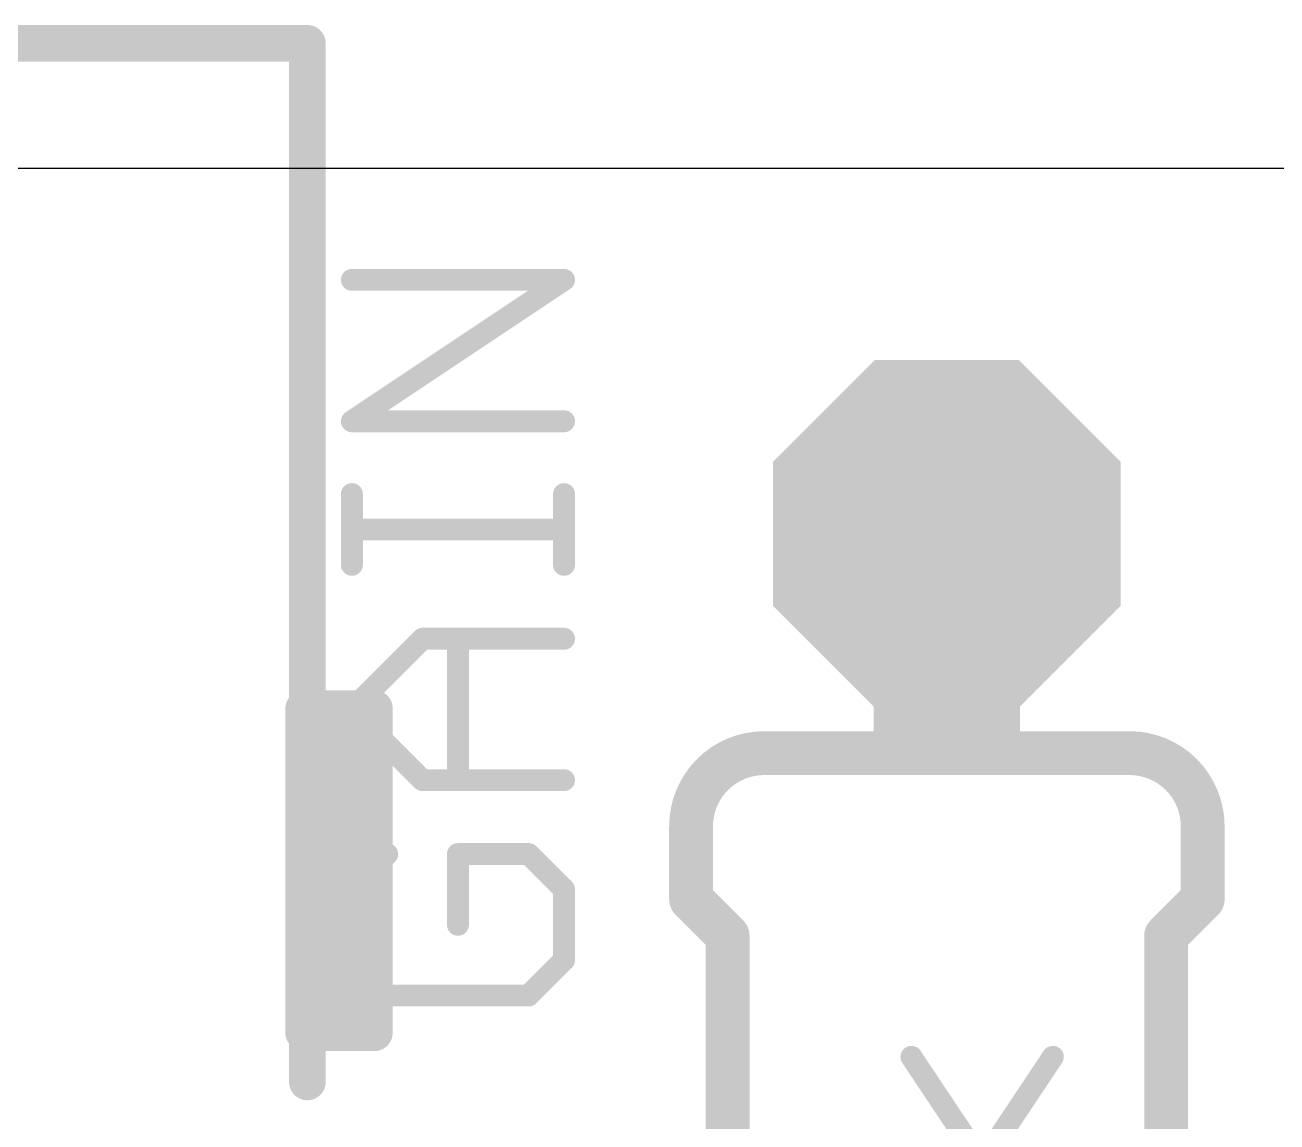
# Model space of a CAD drawing. Extents: x -2.2 to 51.7, y -0.4 to 51.
# Drawn here: x 10.449 to 14.8, y 47.169 to 50.981 of the extents above; entities that cross this region are included whole.
import ezdxf

# ---------------------------------------------------------------- set-up
doc = ezdxf.new("R2010")
doc.units = 0
for name, color, linetype in [('17', 94, 'CONTINUOUS'), ('20', 178, 'CONTINUOUS'), ('21', 250, 'CONTINUOUS'), ('27', 250, 'CONTINUOUS'), ('41', 14, 'CONTINUOUS'), ('51', 250, 'CONTINUOUS')]:
    doc.layers.add(name, color=color, linetype=linetype)

# ---------------------------------------------------------------- blocks, each defined once
blk = doc.blocks.new('RECT')
blk.add_solid([(-0.5, -0.5), (0.5, -0.5), (-0.5, 0.5), (0.5, 0.5)])
blk = doc.blocks.new('OCTAGONP')
at = {"const_width": 0.5}
blk.add_lwpolyline([(-0.25, -0.1036), (-0.25, 0.1036), (-0.1036, 0.25), (0.1036, 0.25), (0.25, 0.1036), (0.25, -0.1036), (0.1036, -0.25), (-0.1036, -0.25), (-0.25, -0.1036), (-0.25, 0.1036)], dxfattribs=at)

msp = doc.modelspace()

# ---------------------------------------------------------------- linework, layer by layer
at = {"layer": '20'}
msp.add_line((49.53, 50.4825), (0, 50.4825), dxfattribs=at)
at = {"layer": '21'}
for points, const_width in [([(11.35, 50.9175), (1.35, 50.9175)], 0.127), ([(11.43, 50.9175), (11.35, 50.9175)], 0.127), ([(11.43, 47.3075), (11.43, 50.9175)], 0.127), ([(11.5847, 49.6039), (12.3219, 50.0954)], 0.0762), ([(12.3219, 50.0954), (11.5847, 50.0954)], 0.0762), ([(12.3219, 49.6039), (11.5847, 49.6039)], 0.0762), ([(11.5847, 49.1049), (11.5847, 49.3507)], 0.0762), ([(12.3219, 49.1049), (12.3219, 49.3507)], 0.0762), ([(12.3219, 49.2278), (11.5847, 49.2278)], 0.0762), ([(11.5847, 48.6023), (11.8304, 48.848)], 0.0762), ([(11.8304, 48.848), (12.3219, 48.848)], 0.0762), ([(11.9533, 48.3565), (11.9533, 48.848)], 0.0762), ([(11.8304, 48.3565), (11.5847, 48.6023)], 0.0762), ([(12.3219, 48.3565), (11.8304, 48.3565)], 0.0762), ([(12.7635, 48.1965), (12.7635, 47.9425)], 0.1524), ([(14.5415, 48.1965), (14.5415, 47.9425)], 0.1524), ([(11.7075, 48.0996), (11.5847, 47.9767)], 0.0762), ([(12.199, 48.0996), (11.9533, 48.0996)], 0.0762), ([(11.9533, 48.0996), (11.9533, 47.8538)], 0.0762), ([(12.3219, 47.9767), (12.199, 48.0996)], 0.0762), ([(11.5847, 47.9767), (11.5847, 47.731)], 0.0762), ([(12.3219, 47.731), (12.3219, 47.9767)], 0.0762), ([(12.8905, 47.8155), (12.7635, 47.9425)], 0.1524), ([(14.4145, 47.8155), (14.5415, 47.9425)], 0.1524), ([(12.8905, 47.8155), (12.8905, 45.5295)], 0.1524), ([(14.4145, 47.8155), (14.4145, 45.5295)], 0.1524), ([(11.5847, 47.731), (11.7075, 47.6081)], 0.0762), ([(12.199, 47.6081), (12.3219, 47.731)], 0.0762), ([(11.7075, 47.6081), (12.199, 47.6081)], 0.0762)]:
    msp.add_lwpolyline(points, dxfattribs=dict(at, const_width=const_width))
for points, const_width in [([(11.35, 50.9493, 1), (11.35, 50.8858)], 0.0635), ([(11.35, 50.8858, 1), (11.35, 50.9493)], 0.0635), ([(11.4618, 50.9175, 1), (11.3982, 50.9175)], 0.0635), ([(11.43, 50.8858, 1), (11.43, 50.9493)], 0.0635), ([(11.5847, 50.1144, 1), (11.5847, 50.0763)], 0.0381), ([(12.3325, 50.0795, 1), (12.3113, 50.1112)], 0.0381), ([(12.3219, 50.0763, 1), (12.3219, 50.1144)], 0.0381), ([(11.5847, 49.6229, 1), (11.5847, 49.5848)], 0.0381), ([(11.5741, 49.6197, 1), (11.5952, 49.588)], 0.0381), ([(12.3219, 49.5848, 1), (12.3219, 49.6229)], 0.0381), ([(11.6037, 49.3507, 1), (11.5656, 49.3507)], 0.0381), ([(12.341, 49.3507, 1), (12.3029, 49.3507)], 0.0381), ([(11.5847, 49.2469, 1), (11.5847, 49.2088)], 0.0381), ([(12.3219, 49.2088, 1), (12.3219, 49.2469)], 0.0381), ([(11.5656, 49.1049, 1), (11.6037, 49.1049)], 0.0381), ([(12.3029, 49.1049, 1), (12.341, 49.1049)], 0.0381), ([(11.8304, 48.867, 1), (11.8304, 48.8289)], 0.0381), ([(11.8439, 48.8345, 1), (11.8169, 48.8615)], 0.0381), ([(11.9723, 48.848, 1), (11.9342, 48.848)], 0.0381), ([(12.3219, 48.8289, 1), (12.3219, 48.867)], 0.0381), ([(11.5981, 48.6157, 1), (11.5712, 48.5888)], 0.0381), ([(11.5712, 48.6157, 1), (11.5981, 48.5888)], 0.0381), ([(13.0175, 48.4505, 0.4142), (12.7635, 48.1965)], 0.1524), ([(13.0175, 48.4124, 1), (13.0175, 48.4886)], 0.0762), ([(14.5415, 48.1965, 0.4142), (14.2875, 48.4505)], 0.1524), ([(14.2875, 48.4886, 1), (14.2875, 48.4124)], 0.0762), ([(11.8304, 48.3756, 1), (11.8304, 48.3375)], 0.0381), ([(11.8169, 48.343, 1), (11.8439, 48.37)], 0.0381), ([(12.3219, 48.3375, 1), (12.3219, 48.3756)], 0.0381), ([(11.9342, 48.3565, 1), (11.9723, 48.3565)], 0.0381), ([(12.8016, 48.1965, 1), (12.7254, 48.1965)], 0.0762), ([(14.5796, 48.1965, 1), (14.5034, 48.1965)], 0.0762), ([(12.7254, 48.1965, 1), (12.8016, 48.1965)], 0.0762), ([(14.5034, 48.1965, 1), (14.5796, 48.1965)], 0.0762), ([(11.721, 48.0861, 1), (11.6941, 48.1131)], 0.0381), ([(11.9533, 48.1186, 1), (11.9533, 48.0805)], 0.0381), ([(11.9723, 48.0996, 1), (11.9342, 48.0996)], 0.0381), ([(12.2125, 48.1131, 1), (12.1856, 48.0861)], 0.0381), ([(12.199, 48.0805, 1), (12.199, 48.1186)], 0.0381), ([(11.6037, 47.9767, 1), (11.5656, 47.9767)], 0.0381), ([(11.5712, 47.9902, 1), (11.5981, 47.9632)], 0.0381), ([(12.341, 47.9767, 1), (12.3029, 47.9767)], 0.0381), ([(12.3084, 47.9632, 1), (12.3354, 47.9902)], 0.0381), ([(12.7904, 47.9694, 1), (12.7366, 47.9156)], 0.0762), ([(14.5684, 47.9156, 1), (14.5146, 47.9694)], 0.0762), ([(12.7254, 47.9425, 1), (12.8016, 47.9425)], 0.0762), ([(14.5034, 47.9425, 1), (14.5796, 47.9425)], 0.0762), ([(11.9342, 47.8538, 1), (11.9723, 47.8538)], 0.0381), ([(12.9286, 47.8155, 1), (12.8524, 47.8155)], 0.0762), ([(12.8636, 47.7886, 1), (12.9174, 47.8424)], 0.0762), ([(14.4526, 47.8155, 1), (14.3764, 47.8155)], 0.0762), ([(14.3876, 47.8424, 1), (14.4414, 47.7886)], 0.0762), ([(11.5656, 47.731, 1), (11.6037, 47.731)], 0.0381), ([(11.5981, 47.7444, 1), (11.5712, 47.7175)], 0.0381), ([(12.3029, 47.731, 1), (12.341, 47.731)], 0.0381), ([(12.3354, 47.7175, 1), (12.3084, 47.7444)], 0.0381), ([(11.7075, 47.6272, 1), (11.7075, 47.5891)], 0.0381), ([(12.199, 47.5891, 1), (12.199, 47.6272)], 0.0381), ([(11.6941, 47.5946, 1), (11.721, 47.6216)], 0.0381), ([(12.1856, 47.6216, 1), (12.2125, 47.5946)], 0.0381), ([(11.3982, 47.3075, 1), (11.4618, 47.3075)], 0.0635)]:
    msp.add_lwpolyline(points, format="xyb", dxfattribs=dict(at, const_width=const_width))
at = {"layer": '27', "const_width": 0.0762}
for points in [[(13.7751, 47.0263), (13.5293, 47.3949)], [(14.0208, 47.3949), (13.7751, 47.0263)]]:
    msp.add_lwpolyline(points, dxfattribs=at)
at = {"layer": '27', "const_width": 0.0381}
for points in [[(13.5452, 47.4055, 1), (13.5135, 47.3844)], [(14.0367, 47.3844, 1), (14.0049, 47.4055)]]:
    msp.add_lwpolyline(points, format="xyb", dxfattribs=at)
at = {"layer": '41', "const_width": 0.0635}
for points in [[(11.417, 48.6373, 1), (11.417, 48.5737)], [(11.4488, 48.6055, 1), (11.3852, 48.6055)], [(11.6948, 48.6055, 1), (11.6312, 48.6055)], [(11.663, 48.5737, 1), (11.663, 48.6373)], [(11.417, 48.5458, 1), (11.417, 48.4823)], [(11.663, 48.4823, 1), (11.663, 48.5458)], [(11.417, 48.4188, 1), (11.417, 48.3552)], [(11.663, 48.3552, 1), (11.663, 48.4188)], [(11.417, 48.2918, 1), (11.417, 48.2283)], [(11.663, 48.2283, 1), (11.663, 48.2918)], [(11.417, 48.1648, 1), (11.417, 48.1013)], [(11.663, 48.1013, 1), (11.663, 48.1648)], [(11.417, 48.0378, 1), (11.417, 47.9742)], [(11.663, 47.9742, 1), (11.663, 48.0378)], [(11.417, 47.9108, 1), (11.417, 47.8473)], [(11.663, 47.8473, 1), (11.663, 47.9108)], [(11.417, 47.7838, 1), (11.417, 47.7203)], [(11.663, 47.7203, 1), (11.663, 47.7838)], [(11.417, 47.6568, 1), (11.417, 47.5932)], [(11.663, 47.5932, 1), (11.663, 47.6568)], [(11.417, 47.5298, 1), (11.417, 47.4663)], [(11.663, 47.4663, 1), (11.663, 47.5298)], [(11.417, 47.5103, 1), (11.417, 47.4468)], [(11.663, 47.4468, 1), (11.663, 47.5103)], [(11.3852, 47.4785, 1), (11.4488, 47.4785)], [(11.6312, 47.4785, 1), (11.6948, 47.4785)]]:
    msp.add_lwpolyline(points, format="xyb", dxfattribs=at)
at = {"layer": '41', "const_width": 0.127}
for points in [[(11.663, 48.6055), (11.417, 48.6055)], [(11.417, 48.6055), (11.417, 47.4785)], [(11.663, 47.4785), (11.663, 48.6055)], [(11.417, 48.514), (11.663, 48.514)], [(11.417, 48.387), (11.663, 48.387)], [(11.417, 48.26), (11.663, 48.26)], [(11.417, 48.133), (11.663, 48.133)], [(11.417, 48.006), (11.663, 48.006)], [(11.417, 47.879), (11.663, 47.879)], [(11.417, 47.752), (11.663, 47.752)], [(11.417, 47.625), (11.663, 47.625)], [(11.417, 47.498), (11.663, 47.498)], [(11.417, 47.4785), (11.663, 47.4785)]]:
    msp.add_lwpolyline(points, dxfattribs=at)
at = {"layer": '51'}
for points, const_width in [([(13.6525, 49.2125), (13.6525, 48.7045)], 0.508), ([(14.2875, 48.4505), (13.0175, 48.4505)], 0.1524)]:
    msp.add_lwpolyline(points, dxfattribs=dict(at, const_width=const_width))
for points, const_width in [([(13.7795, 49.2125, 1), (13.5255, 49.2125)], 0.254), ([(13.5255, 48.7045, 1), (13.7795, 48.7045)], 0.254), ([(13.0175, 48.4886, 1), (13.0175, 48.4124)], 0.0762), ([(14.2875, 48.4124, 1), (14.2875, 48.4886)], 0.0762)]:
    msp.add_lwpolyline(points, format="xyb", dxfattribs=dict(at, const_width=const_width))

# ---------------------------------------------------------------- block references
at = {"layer": '17', "xscale": 1.208, "yscale": 1.208, "rotation": 90}
msp.add_blockref('OCTAGONP', (13.6525, 49.2125), dxfattribs=at)
msp.add_blockref('OCTAGONP', (13.6525, 49.2125), dxfattribs=at)
at = {"layer": '51', "xscale": 0.254, "yscale": 0.508, "rotation": 90}
msp.add_blockref('RECT', (13.6525, 48.5775), dxfattribs=at)

doc.saveas('drawing.dxf')
